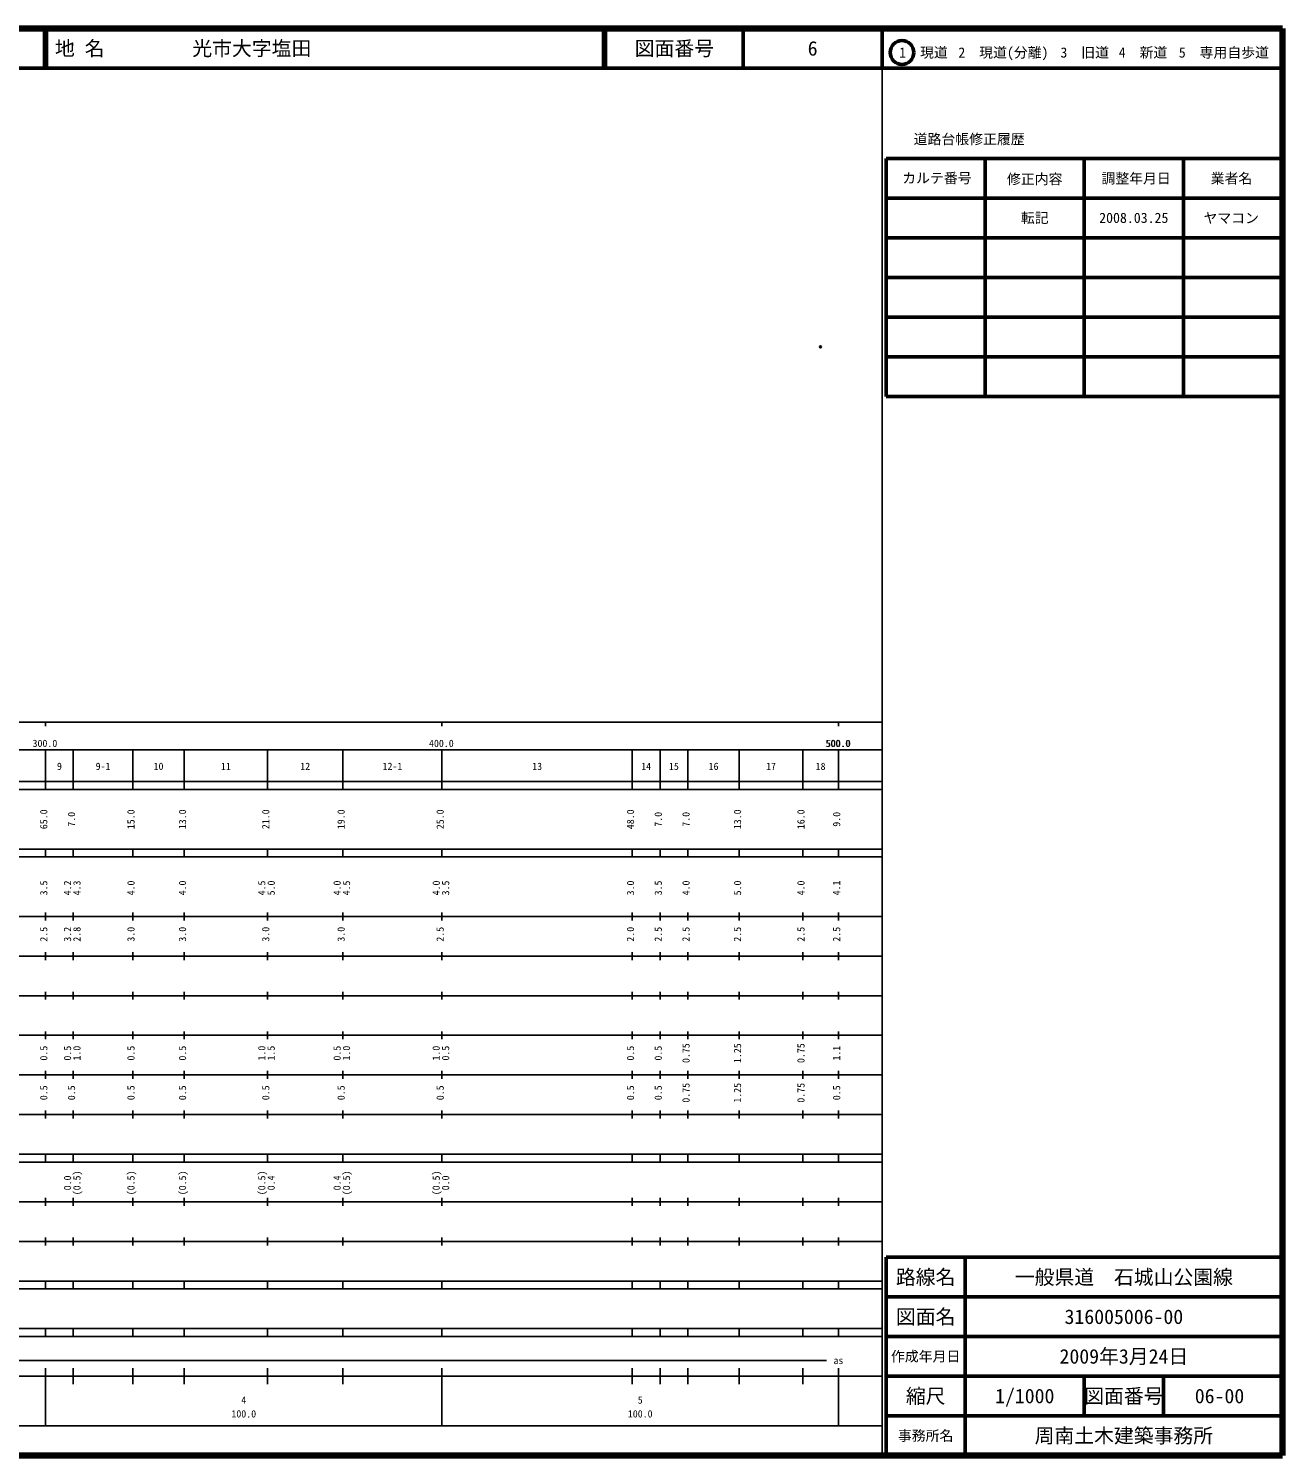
# Model space of a CAD drawing. Units: millimetres on the paper. Extents: x 40 to 680, y 20 to 380.
# Drawn here: x 363.7 to 680, y 20 to 380 of the extents above; entities that cross this region are included whole.
import ezdxf
from ezdxf.enums import TextEntityAlignment as Align

# ---------------------------------------------------------------- set-up
doc = ezdxf.new("R2010")
doc.units = ezdxf.units.MM
doc.header["$PDMODE"] = 32
doc.header["$PDSIZE"] = 0.5
doc.layers.add('M-OTRS', color=6, linetype='Continuous')
doc.layers.add('M-TTL-TXT', color=7, linetype='Continuous')
for name, color, linetype, lineweight in [('M-TTL', 2, 'Continuous', 140), ('M-TTL-BAND', 7, 'Continuous', 25), ('M-TTL-FRAM', 2, 'Continuous', 50), ('M-TTL-LINE', 7, 'Continuous', 50)]:
    doc.layers.add(name, color=color, linetype=linetype, lineweight=lineweight)
doc.styles.add('ＭＳ ゴシック', font='')
doc.styles.get('ＭＳ ゴシック').set_extended_font_data('MS Gothic')

msp = doc.modelspace()

# ---------------------------------------------------------------- linework, layer by layer
at = {"layer": 'M-OTRS'}
msp.add_point((563.461, 299.711), dxfattribs=at)
at = {"layer": 'M-TTL'}
for p, q in [((680, 380), (40, 380)), ((680, 20), (680, 380)), ((40, 20), (680, 20))]:
    msp.add_line(p, q, dxfattribs=at)
at = {"layer": 'M-TTL-BAND'}
for p, q in [((579, 20), (579, 370)), ((40, 205), (579, 205)), ((368, 205), (368, 204)), ((468, 205), (468, 204)), ((568, 205), (568, 204)), ((68, 198), (579, 198)), ((368, 188), (368, 198)), ((375, 188), (375, 198)), ((390, 188), (390, 198)), ((403, 188), (403, 198)), ((424, 188), (424, 198)), ((443, 188), (443, 198)), ((468, 188), (468, 198)), ((516, 188), (516, 198)), ((523, 188), (523, 198)), ((530, 188), (530, 198)), ((543, 188), (543, 198)), ((559, 188), (559, 198)), ((568, 188), (568, 198)), ((40, 190), (579, 190)), ((40, 188), (579, 188)), ((40, 173), (579, 173)), ((368, 171), (368, 173)), ((375, 171), (375, 173)), ((390, 171), (390, 173)), ((403, 171), (403, 173)), ((424, 171), (424, 173)), ((443, 171), (443, 173)), ((468, 171), (468, 173)), ((516, 171), (516, 173)), ((523, 171), (523, 173)), ((530, 171), (530, 173)), ((543, 171), (543, 173)), ((559, 171), (559, 173)), ((568, 171), (568, 173)), ((40, 171), (579, 171)), ((40, 156), (579, 156)), ((368, 155), (368, 157)), ((375, 155), (375, 157)), ((390, 155), (390, 157)), ((403, 155), (403, 157)), ((424, 155), (424, 157)), ((443, 155), (443, 157)), ((468, 155), (468, 157)), ((516, 155), (516, 157)), ((523, 155), (523, 157)), ((530, 155), (530, 157)), ((543, 155), (543, 157)), ((559, 155), (559, 157)), ((568, 155), (568, 157)), ((46, 146), (579, 146)), ((368, 145), (368, 147)), ((375, 145), (375, 147)), ((390, 145), (390, 147)), ((403, 145), (403, 147)), ((424, 145), (424, 147)), ((443, 145), (443, 147)), ((468, 145), (468, 147)), ((516, 145), (516, 147)), ((523, 145), (523, 147)), ((530, 145), (530, 147)), ((543, 145), (543, 147)), ((559, 145), (559, 147)), ((568, 145), (568, 147)), ((368, 135), (368, 137)), ((375, 135), (375, 137)), ((390, 135), (390, 137)), ((403, 135), (403, 137)), ((424, 135), (424, 137)), ((443, 135), (443, 137)), ((468, 135), (468, 137)), ((516, 135), (516, 137)), ((523, 135), (523, 137)), ((530, 135), (530, 137)), ((543, 135), (543, 137)), ((559, 135), (559, 137)), ((568, 135), (568, 137)), ((52, 136), (579, 136)), ((46, 126), (579, 126)), ((368, 125), (368, 127)), ((375, 125), (375, 127)), ((390, 125), (390, 127)), ((403, 125), (403, 127)), ((424, 125), (424, 127)), ((443, 125), (443, 127)), ((468, 125), (468, 127)), ((516, 125), (516, 127)), ((523, 125), (523, 127)), ((530, 125), (530, 127)), ((543, 125), (543, 127)), ((559, 125), (559, 127)), ((568, 125), (568, 127)), ((52, 116), (579, 116)), ((368, 115), (368, 117)), ((375, 115), (375, 117)), ((390, 115), (390, 117)), ((403, 115), (403, 117)), ((424, 115), (424, 117)), ((443, 115), (443, 117)), ((468, 115), (468, 117)), ((516, 115), (516, 117)), ((523, 115), (523, 117)), ((530, 115), (530, 117)), ((543, 115), (543, 117)), ((559, 115), (559, 117)), ((568, 115), (568, 117)), ((46, 106), (579, 106)), ((368, 105), (368, 107)), ((375, 105), (375, 107)), ((390, 105), (390, 107)), ((403, 105), (403, 107)), ((424, 105), (424, 107)), ((443, 105), (443, 107)), ((468, 105), (468, 107)), ((516, 105), (516, 107)), ((523, 105), (523, 107)), ((530, 105), (530, 107)), ((543, 105), (543, 107)), ((559, 105), (559, 107)), ((568, 105), (568, 107)), ((40, 96), (579, 96)), ((40, 94), (579, 94)), ((368, 94), (368, 96)), ((375, 94), (375, 96)), ((390, 94), (390, 96)), ((403, 94), (403, 96)), ((424, 94), (424, 96)), ((443, 94), (443, 96)), ((468, 94), (468, 96)), ((516, 94), (516, 96)), ((523, 94), (523, 96)), ((530, 94), (530, 96)), ((543, 94), (543, 96)), ((559, 94), (559, 96)), ((568, 94), (568, 96)), ((49, 84), (579, 84)), ((368, 83), (368, 85)), ((375, 83), (375, 85)), ((390, 83), (390, 85)), ((403, 83), (403, 85)), ((424, 83), (424, 85)), ((443, 83), (443, 85)), ((468, 83), (468, 85)), ((516, 83), (516, 85)), ((523, 83), (523, 85)), ((530, 83), (530, 85)), ((543, 83), (543, 85)), ((559, 83), (559, 85)), ((568, 83), (568, 85)), ((40, 74), (579, 74)), ((368, 73), (368, 75)), ((375, 73), (375, 75)), ((390, 73), (390, 75)), ((403, 73), (403, 75)), ((424, 73), (424, 75)), ((443, 73), (443, 75)), ((468, 73), (468, 75)), ((516, 73), (516, 75)), ((523, 73), (523, 75)), ((530, 73), (530, 75)), ((543, 73), (543, 75)), ((559, 73), (559, 75)), ((568, 73), (568, 75)), ((40, 64), (579, 64)), ((40, 62), (579, 62)), ((368, 62), (368, 64)), ((375, 62), (375, 64)), ((390, 62), (390, 64)), ((403, 62), (403, 64)), ((424, 62), (424, 64)), ((443, 62), (443, 64)), ((468, 62), (468, 64)), ((516, 62), (516, 64)), ((523, 62), (523, 64)), ((530, 62), (530, 64)), ((543, 62), (543, 64)), ((559, 62), (559, 64)), ((568, 62), (568, 64)), ((40, 52), (579, 52)), ((368, 50), (368, 52)), ((375, 50), (375, 52)), ((390, 50), (390, 52)), ((403, 50), (403, 52)), ((424, 50), (424, 52)), ((443, 50), (443, 52)), ((468, 50), (468, 52)), ((516, 50), (516, 52)), ((523, 50), (523, 52)), ((530, 50), (530, 52)), ((543, 50), (543, 52)), ((559, 50), (559, 52)), ((568, 50), (568, 52)), ((40, 50), (579, 50)), ((71, 44), (565, 44)), ((40, 40), (579, 40)), ((368, 27.5), (368, 42)), ((375, 38), (375, 42)), ((390, 38), (390, 42)), ((403, 38), (403, 42)), ((424, 38), (424, 42)), ((443, 38), (443, 42)), ((468, 27.5), (468, 42)), ((516, 38), (516, 42)), ((523, 38), (523, 42)), ((530, 38), (530, 42)), ((543, 38), (543, 42)), ((559, 38), (559, 42)), ((568, 27.5), (568, 42)), ((68, 27.5), (579, 27.5))]:
    msp.add_line(p, q, dxfattribs=at)
at = {"layer": 'M-TTL-FRAM'}
for p, q in [((580, 347.197), (580, 287.197)), ((580, 347.197), (680, 347.197)), ((580, 287.197), (680, 287.197)), ((680, 70), (580, 70)), ((580, 70), (580, 20))]:
    msp.add_line(p, q, dxfattribs=at)
at = {"layer": 'M-TTL-LINE'}
for p, q in [((367.75, 380), (367.75, 370)), ((368.25, 380), (368.25, 370)), ((508.747, 380), (508.747, 370)), ((509.247, 380), (509.247, 370)), ((543.997, 380), (543.997, 370)), ((579, 380), (579, 370)), ((40, 370), (680, 370)), ((605, 347.197), (605, 287.197)), ((630, 347.197), (630, 287.197)), ((655, 347.197), (655, 287.197)), ((580, 337.197), (680, 337.197)), ((580, 327.197), (680, 327.197)), ((580, 317.197), (680, 317.197)), ((580, 307.197), (680, 307.197)), ((580, 297.197), (680, 297.197)), ((600, 70), (600, 20)), ((680, 60), (580, 60)), ((680, 50), (580, 50)), ((680, 40), (580, 40)), ((630, 40), (630, 30)), ((650, 40), (650, 30)), ((680, 30), (580, 30))]:
    msp.add_line(p, q, dxfattribs=at)
msp.add_circle((584.031, 373.958), 3, dxfattribs=at)

# ---------------------------------------------------------------- texts
at = {"layer": 'M-TTL-BAND', "style": 'ＭＳ ゴシック'}
for s, p in [('300.0', (367.844, 198.195)), ('400.0', (467.844, 198.195)), ('500.0', (567.844, 198.195)), ('500.0', (568, 198.195)), ('9', (371.5, 192.405)), ('9-1', (382.5, 192.405)), ('10', (396.5, 192.405)), ('11', (413.5, 192.405)), ('12', (433.5, 192.405)), ('12-1', (455.5, 192.405)), ('13', (492, 192.405)), ('14', (519.5, 192.405)), ('15', (526.5, 192.405)), ('16', (536.5, 192.405)), ('17', (551, 192.405)), ('18', (563.5, 192.405)), ('as', (568, 42.5)), ('4', (418, 32.523)), ('5', (518, 32.523)), ('100.0', (418, 29.033)), ('100.0', (518, 29.033))]:
    msp.add_text(s, height=1.833, dxfattribs=at).set_placement(p, align=Align.BOTTOM_CENTER)
for s, p in [('65.0', (369, 180.5)), ('7.0', (376, 180.5)), ('15.0', (391, 180.5)), ('13.0', (404, 180.5)), ('21.0', (425, 180.5)), ('19.0', (444, 180.5)), ('25.0', (469, 180.5)), ('48.0', (517, 180.5)), ('7.0', (524, 180.5)), ('7.0', (531, 180.5)), ('13.0', (544, 180.5)), ('16.0', (560, 180.5)), ('9.0', (569, 180.5)), ('3.5', (369, 163.174)), ('4.2', (375, 163.174)), ('4.3', (377.37, 163.174)), ('4.0', (391, 163.174)), ('4.0', (404, 163.174)), ('4.5', (424, 163.174)), ('5.0', (426.37, 163.174)), ('4.0', (443, 163.174)), ('4.5', (445.37, 163.174)), ('4.0', (468, 163.174)), ('3.5', (470.37, 163.174)), ('3.0', (517, 163.174)), ('3.5', (524, 163.174)), ('4.0', (531, 163.174)), ('5.0', (544, 163.174)), ('4.0', (560, 163.174)), ('4.1', (569, 163.174)), ('2.5', (369, 151.5)), ('3.2', (375, 151.5)), ('2.8', (377.37, 151.5)), ('3.0', (391, 151.5)), ('3.0', (404, 151.5)), ('3.0', (425, 151.5)), ('3.0', (444, 151.5)), ('2.5', (469, 151.5)), ('2.0', (517, 151.5)), ('2.5', (524, 151.5)), ('2.5', (531, 151.5)), ('2.5', (544, 151.5)), ('2.5', (560, 151.5)), ('2.5', (569, 151.5)), ('0.5', (369, 121.5)), ('0.5', (375, 121.5)), ('1.0', (377.37, 121.5)), ('0.5', (391, 121.5)), ('0.5', (404, 121.5)), ('1.0', (424, 121.5)), ('1.5', (426.37, 121.5)), ('0.5', (443, 121.5)), ('1.0', (445.37, 121.5)), ('1.0', (468, 121.5)), ('0.5', (470.37, 121.5)), ('0.5', (517, 121.5)), ('0.5', (524, 121.5)), ('0.75', (531, 121.5)), ('1.25', (544, 121.5)), ('0.75', (560, 121.5)), ('1.1', (569, 121.5)), ('0.5', (369, 111.5)), ('0.5', (376, 111.5)), ('0.5', (391, 111.5)), ('0.5', (404, 111.5)), ('0.5', (425, 111.5)), ('0.5', (444, 111.5)), ('0.5', (469, 111.5)), ('0.5', (517, 111.5)), ('0.5', (524, 111.5)), ('0.75', (531, 111.5)), ('1.25', (544, 111.5)), ('0.75', (560, 111.5)), ('0.5', (569, 111.5)), ('0.0', (375, 88.764)), ('(0.5)', (377.37, 88.764)), ('(0.5)', (391, 88.764)), ('(0.5)', (404, 88.764)), ('(0.5)', (424, 88.764)), ('0.4', (426.37, 88.764)), ('0.4', (443, 88.764)), ('(0.5)', (445.37, 88.764)), ('(0.5)', (468, 88.764)), ('0.0', (470.37, 88.764))]:
    msp.add_text(s, height=1.833, rotation=90, dxfattribs=at).set_placement(p, align=Align.BOTTOM_CENTER)
at = {"layer": 'M-TTL-TXT', "style": 'ＭＳ ゴシック'}
for s, p in [('地 名', (370.38, 375)), ('光市大字塩田', (405.024, 375))]:
    msp.add_text(s, height=3.666, dxfattribs=at).set_placement(p, align=Align.MIDDLE_LEFT)
for s, height, p in [('図面番号', 3.666, (526.622, 375)), ('6', 3.666, (561.497, 375)), ('1\u3000現道', 2.566, (589.448, 373.958)), ('2\u3000現道(分離)', 2.566, (609.619, 373.958)), ('3\u3000旧道', 2.566, (630.121, 373.958)), ('4\u3000新道', 2.566, (644.824, 373.958)), ('5\u3000専用自歩道', 2.566, (665.228, 373.958)), ('道路台帳修正履歴', 2.566, (600.968, 352.113)), ('カルテ番号', 2.566, (592.839, 342.277)), ('修正内容', 2.566, (617.509, 342.023)), ('調整年月日', 2.566, (643.089, 342.197)), ('業者名', 2.566, (667.134, 342.197)), ('転記', 2.566, (617.5, 332.245)), ('2008.03.25', 2.566, (642.5, 332.245)), ('ヤマコン', 2.566, (667.077, 332.189)), ('路線名', 3.666, (590, 65)), ('路線名', 3.666, (590, 65)), ('一般県道\u3000石城山公園線', 3.666, (640, 65)), ('図面名', 3.666, (590, 55)), ('図面名', 3.666, (590, 55)), ('316005006-00', 3.666, (640, 55)), ('2009年3月24日', 3.666, (640, 45)), ('作成年月日', 2.566, (590, 45)), ('作成年月日', 2.566, (590, 45)), ('縮尺', 3.666, (590, 35)), ('縮尺', 3.666, (590, 35)), ('1/1000', 3.666, (615, 35)), ('図面番号', 3.666, (640, 35)), ('図面番号', 3.666, (640, 35)), ('06-00', 3.666, (664.125, 35)), ('事務所名', 2.566, (590, 25)), ('事務所名', 2.566, (590, 25)), ('周南土木建築事務所', 3.666, (640, 25))]:
    msp.add_text(s, height=height, dxfattribs=at).set_placement(p, align=Align.MIDDLE_CENTER)

doc.saveas('drawing.dxf')
